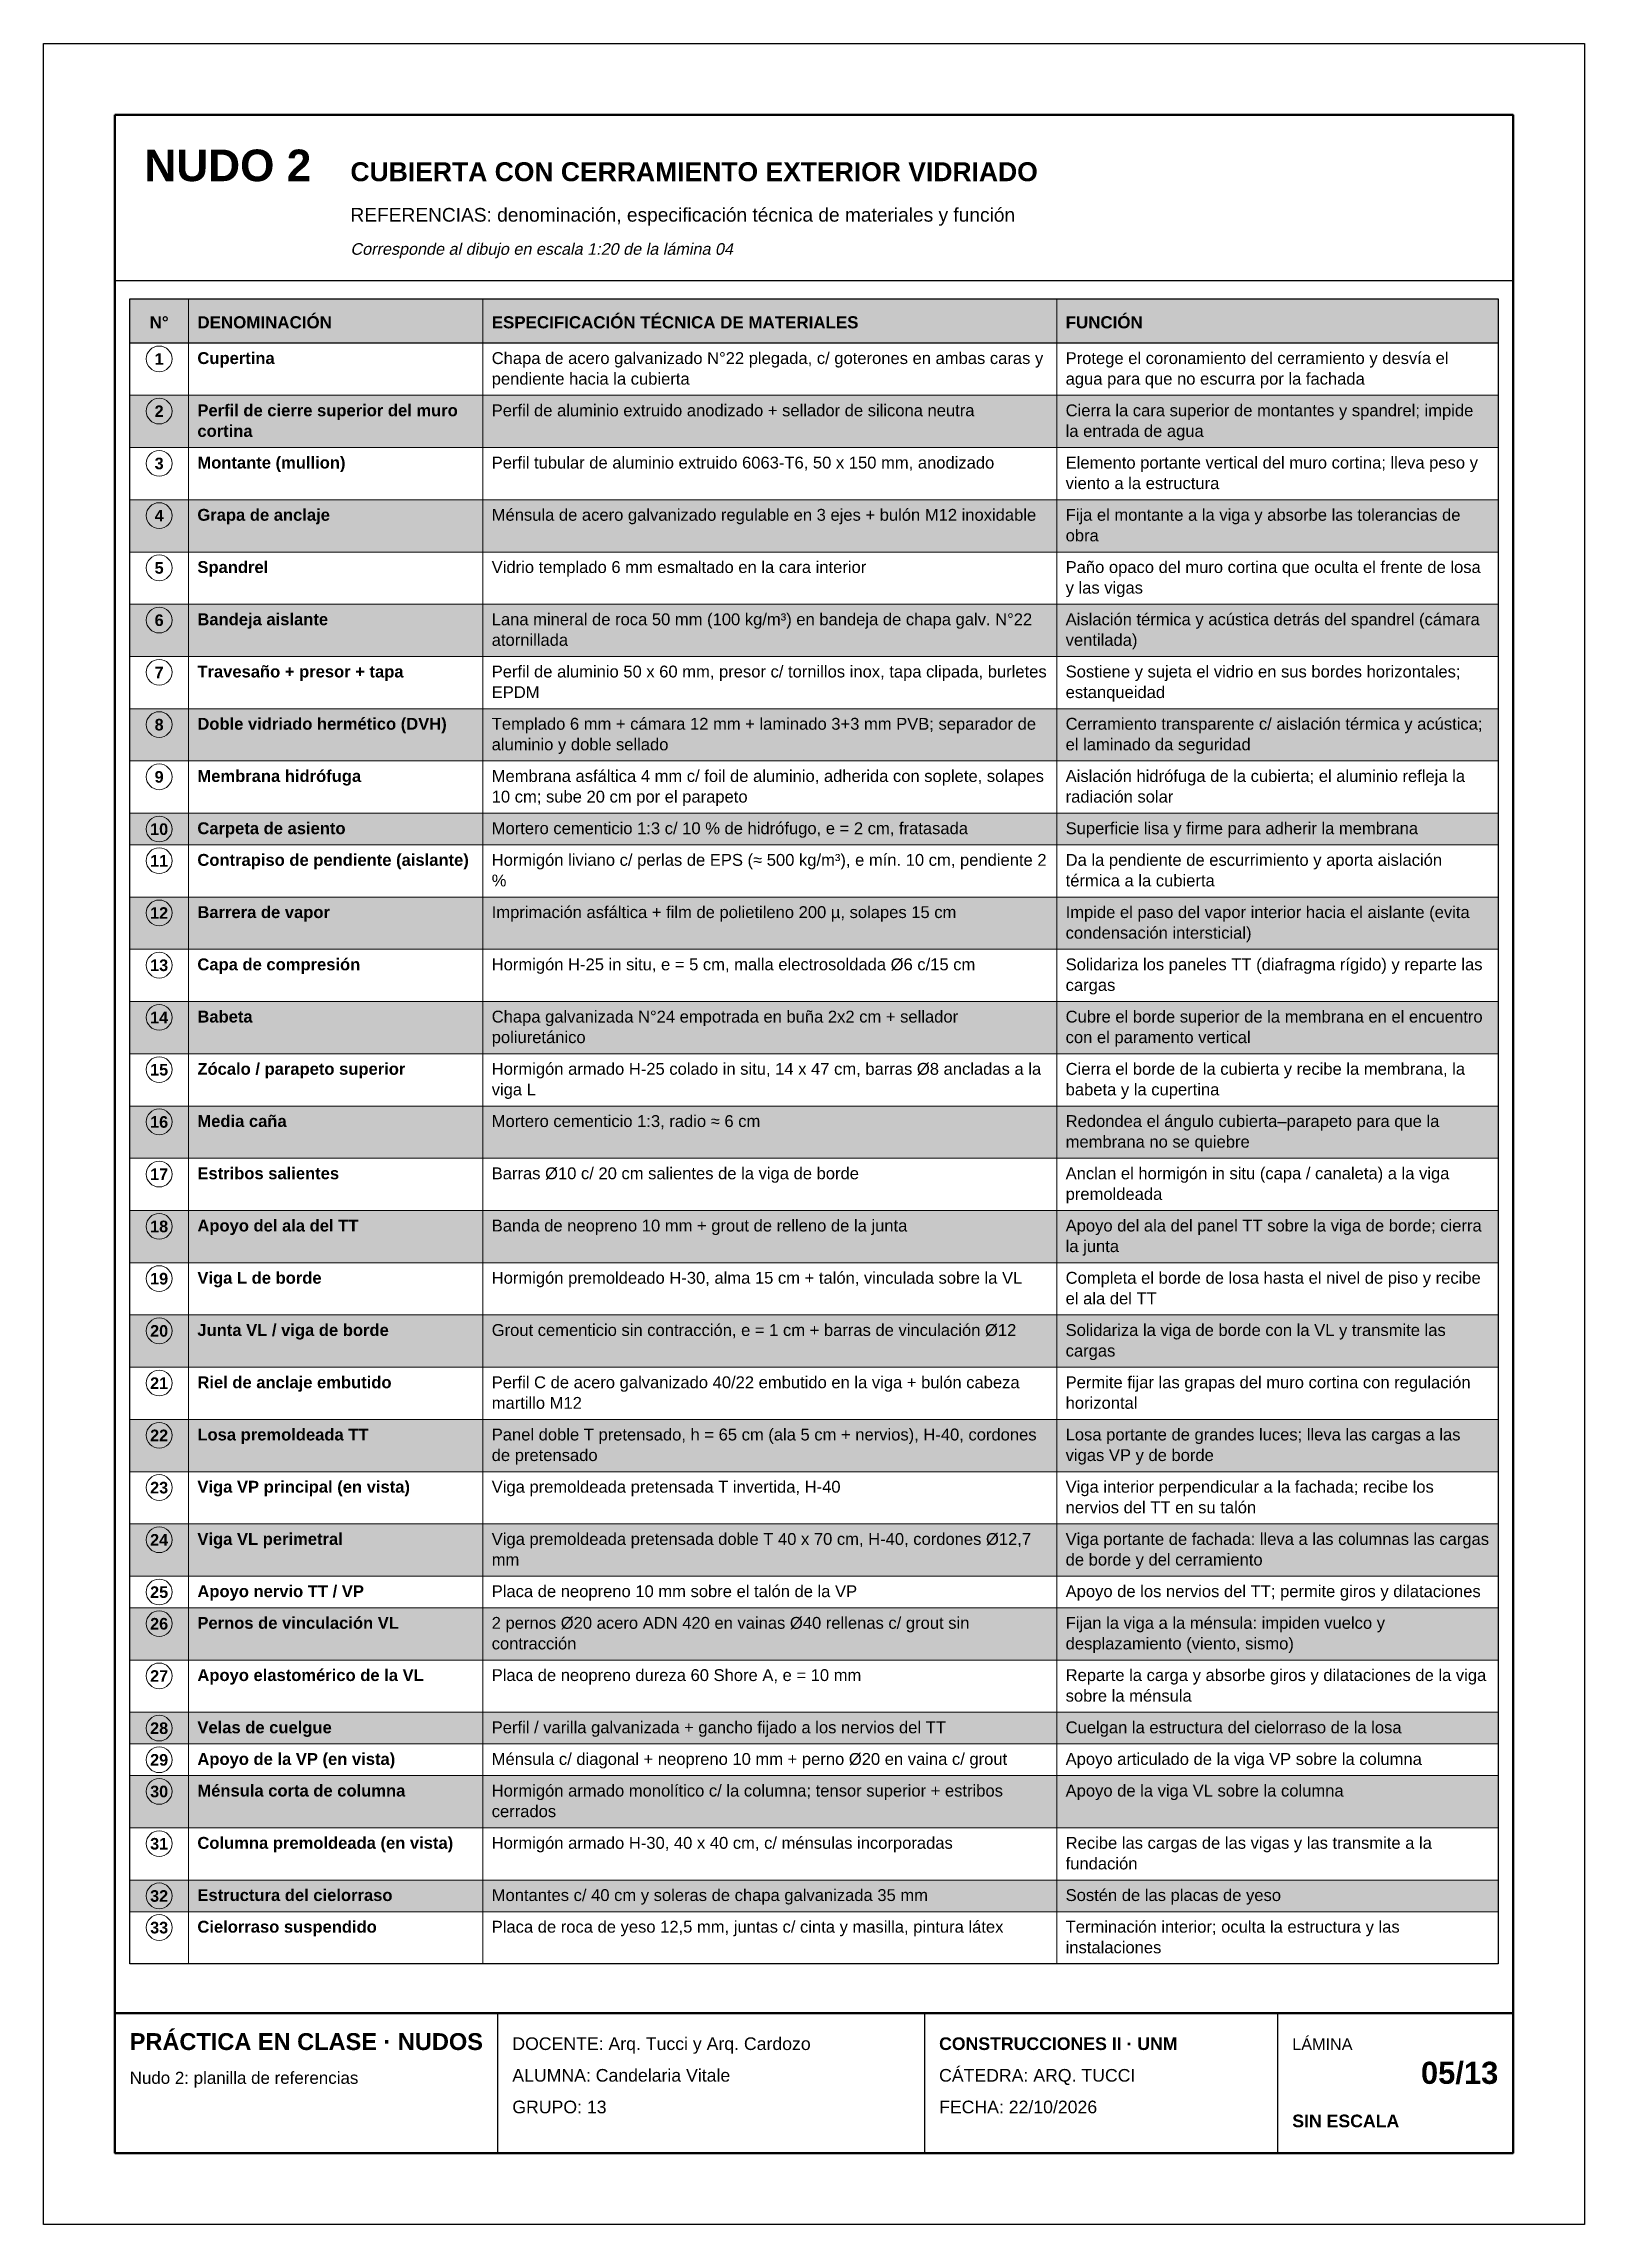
# Model space of a CAD drawing. Header units: millimetres. Extents: x 6 to 4194, y 6 to 5934.
import ezdxf
from ezdxf.enums import TextEntityAlignment as Align

# ---------------------------------------------------------------- set-up
doc = ezdxf.new("R2010")
doc.units = ezdxf.units.MM
doc.header["$LTSCALE"] = 20
for name, color, linetype in [('X-MARCO', 7, 'Continuous'), ('X-ROTULO', 7, 'Continuous'), ('X-TABLA', 7, 'Continuous'), ('X-TEXTOS', 7, 'Continuous')]:
    doc.layers.add(name, color=color, linetype=linetype)
doc.styles.add('ARIAL', font='arial.ttf')
doc.styles.add('ARIAL-B', font='arialbd.ttf')

msp = doc.modelspace()

# ---------------------------------------------------------------- hatches: boundary and pattern name
at = {"layer": 'X-TABLA', "true_color": 0xd9d9d9}
h = msp.add_hatch(color=254, dxfattribs=at)
h.dxf.hatch_style = 1
h.paths.add_polyline_path([(240, 5240), (3960, 5240), (3960, 5120), (240, 5120)])
at = {"layer": 'X-TABLA', "true_color": 0xf2f2f2}
h = msp.add_hatch(color=7, dxfattribs=at)
h.dxf.hatch_style = 1
h.paths.add_polyline_path([(240, 4978), (3960, 4978), (3960, 4836), (240, 4836)])
h = msp.add_hatch(color=7, dxfattribs=at)
h.dxf.hatch_style = 1
h.paths.add_polyline_path([(240, 4694), (3960, 4694), (3960, 4552), (240, 4552)])
h = msp.add_hatch(color=7, dxfattribs=at)
h.dxf.hatch_style = 1
h.paths.add_polyline_path([(240, 4410), (3960, 4410), (3960, 4268), (240, 4268)])
h = msp.add_hatch(color=7, dxfattribs=at)
h.dxf.hatch_style = 1
h.paths.add_polyline_path([(240, 4126), (3960, 4126), (3960, 3984), (240, 3984)])
h = msp.add_hatch(color=7, dxfattribs=at)
h.dxf.hatch_style = 1
h.paths.add_polyline_path([(240, 3842), (3960, 3842), (3960, 3756), (240, 3756)])
h = msp.add_hatch(color=7, dxfattribs=at)
h.dxf.hatch_style = 1
h.paths.add_polyline_path([(240, 3614), (3960, 3614), (3960, 3472), (240, 3472)])
h = msp.add_hatch(color=7, dxfattribs=at)
h.dxf.hatch_style = 1
h.paths.add_polyline_path([(240, 3330), (3960, 3330), (3960, 3188), (240, 3188)])
h = msp.add_hatch(color=7, dxfattribs=at)
h.dxf.hatch_style = 1
h.paths.add_polyline_path([(240, 3046), (3960, 3046), (3960, 2904), (240, 2904)])
h = msp.add_hatch(color=7, dxfattribs=at)
h.dxf.hatch_style = 1
h.paths.add_polyline_path([(240, 2762), (3960, 2762), (3960, 2620), (240, 2620)])
h = msp.add_hatch(color=7, dxfattribs=at)
h.dxf.hatch_style = 1
h.paths.add_polyline_path([(240, 2478), (3960, 2478), (3960, 2336), (240, 2336)])
h = msp.add_hatch(color=7, dxfattribs=at)
h.dxf.hatch_style = 1
h.paths.add_polyline_path([(240, 2194), (3960, 2194), (3960, 2052), (240, 2052)])
h = msp.add_hatch(color=7, dxfattribs=at)
h.dxf.hatch_style = 1
h.paths.add_polyline_path([(240, 1910), (3960, 1910), (3960, 1768), (240, 1768)])
h = msp.add_hatch(color=7, dxfattribs=at)
h.dxf.hatch_style = 1
h.paths.add_polyline_path([(240, 1682), (3960, 1682), (3960, 1540), (240, 1540)])
h = msp.add_hatch(color=7, dxfattribs=at)
h.dxf.hatch_style = 1
h.paths.add_polyline_path([(240, 1398), (3960, 1398), (3960, 1312), (240, 1312)])
h = msp.add_hatch(color=7, dxfattribs=at)
h.dxf.hatch_style = 1
h.paths.add_polyline_path([(240, 1226), (3960, 1226), (3960, 1084), (240, 1084)])
h = msp.add_hatch(color=7, dxfattribs=at)
h.dxf.hatch_style = 1
h.paths.add_polyline_path([(240, 942), (3960, 942), (3960, 856), (240, 856)])

# ---------------------------------------------------------------- linework, layer by layer
at = {"layer": 'X-MARCO', "lineweight": 30}
msp.add_lwpolyline([(6, 5934), (4194, 5934), (4194, 6), (6, 6)], close=True, dxfattribs=at)
at = {"layer": 'X-MARCO', "lineweight": 50}
msp.add_lwpolyline([(200, 5740), (4000, 5740), (4000, 200), (200, 200)], close=True, dxfattribs=at)
at = {"layer": 'X-ROTULO', "lineweight": 50}
msp.add_lwpolyline([(200, 580), (4000, 580), (4000, 200), (200, 200)], close=True, dxfattribs=at)
at = {"layer": 'X-ROTULO', "lineweight": 25}
for points in [[(1240, 580), (1240, 200)], [(2400, 580), (2400, 200)], [(3360, 580), (3360, 200)]]:
    msp.add_lwpolyline(points, dxfattribs=at)
at = {"layer": 'X-TABLA', "lineweight": 25}
msp.add_lwpolyline([(240, 5240), (3960, 5240), (3960, 5120), (240, 5120)], close=True, dxfattribs=at)
at = {"layer": 'X-TABLA', "lineweight": 30}
msp.add_lwpolyline([(240, 5240), (3960, 5240), (3960, 714), (240, 714)], close=True, dxfattribs=at)
at = {"layer": 'X-TABLA', "lineweight": 13}
for points in [[(400, 5240), (400, 714)], [(1200, 5240), (1200, 714)], [(2760, 5240), (2760, 714)], [(240, 4978), (3960, 4978)], [(240, 4836), (3960, 4836)], [(240, 4694), (3960, 4694)], [(240, 4552), (3960, 4552)], [(240, 4410), (3960, 4410)], [(240, 4268), (3960, 4268)], [(240, 4126), (3960, 4126)], [(240, 3984), (3960, 3984)], [(240, 3842), (3960, 3842)], [(240, 3756), (3960, 3756)], [(240, 3614), (3960, 3614)], [(240, 3472), (3960, 3472)], [(240, 3330), (3960, 3330)], [(240, 3188), (3960, 3188)], [(240, 3046), (3960, 3046)], [(240, 2904), (3960, 2904)], [(240, 2762), (3960, 2762)], [(240, 2620), (3960, 2620)], [(240, 2478), (3960, 2478)], [(240, 2336), (3960, 2336)], [(240, 2194), (3960, 2194)], [(240, 2052), (3960, 2052)], [(240, 1910), (3960, 1910)], [(240, 1768), (3960, 1768)], [(240, 1682), (3960, 1682)], [(240, 1540), (3960, 1540)], [(240, 1398), (3960, 1398)], [(240, 1312), (3960, 1312)], [(240, 1226), (3960, 1226)], [(240, 1084), (3960, 1084)], [(240, 942), (3960, 942)], [(240, 856), (3960, 856)], [(240, 714), (3960, 714)]]:
    msp.add_lwpolyline(points, dxfattribs=at)
at = {"layer": 'X-TABLA', "lineweight": 18}
for centre in [(320, 5077), (320, 4935), (320, 4793), (320, 4651), (320, 4509), (320, 4367), (320, 4225), (320, 4083), (320, 3941), (320, 3799), (320, 3713), (320, 3571), (320, 3429), (320, 3287), (320, 3145), (320, 3003), (320, 2861), (320, 2719), (320, 2577), (320, 2435), (320, 2293), (320, 2151), (320, 2009), (320, 1867), (320, 1725), (320, 1639), (320, 1497), (320, 1355), (320, 1269), (320, 1183), (320, 1041), (320, 899), (320, 813)]:
    msp.add_circle(centre, 35, dxfattribs=at)
at = {"layer": 'X-TEXTOS', "lineweight": 25}
msp.add_lwpolyline([(200, 5290), (4000, 5290)], dxfattribs=at)

# ---------------------------------------------------------------- texts
at = {"layer": 'X-ROTULO'}
for s, height, style, p in [('PRÁCTICA EN CLASE · NUDOS', 45.824, 'ARIAL-B', (240, 480)), ('DOCENTE: Arq. Tucci y Arq. Cardozo', 34.368, 'ARIAL', (1280, 480)), ('CONSTRUCCIONES II · UNM', 34.368, 'ARIAL-B', (2440, 480)), ('LÁMINA', 31.5, 'ARIAL', (3400, 480)), ('Nudo 2: planilla de referencias', 32.936, 'ARIAL', (240, 388)), ('ALUMNA: Candelaria Vitale', 34.368, 'ARIAL', (1280, 394)), ('CÁTEDRA: ARQ. TUCCI', 34.368, 'ARIAL', (2440, 394)), ('GRUPO: 13', 34.37, 'ARIAL', (1280, 308)), ('FECHA: 22/10/2026', 34.368, 'ARIAL', (2440, 308)), ('SIN ESCALA', 34.37, 'ARIAL-B', (3400, 270))]:
    msp.add_text(s, height=height, dxfattribs=dict(at, style=style)).set_placement(p)
at = {"layer": 'X-ROTULO', "style": 'ARIAL-B'}
msp.add_text('05/13', height=60.14, dxfattribs=at).set_placement((3960, 388), align=Align.RIGHT)
at = {"layer": 'X-TABLA', "style": 'ARIAL-B'}
for s, height, p in [('N°', 32.94, (320, 5160)), ('1', 31.5, (320, 5061)), ('2', 31.5, (320, 4919)), ('3', 31.5, (320, 4777)), ('4', 31.5, (320, 4635)), ('5', 31.5, (320, 4493)), ('6', 31.5, (320, 4351)), ('7', 31.5, (320, 4209)), ('8', 31.5, (320, 4067)), ('9', 31.5, (320, 3925)), ('10', 31.5, (320, 3783)), ('11', 31.5, (320, 3697)), ('12', 31.5, (320, 3555)), ('13', 31.5, (320, 3413)), ('14', 31.5, (320, 3271)), ('15', 31.5, (320, 3129)), ('16', 31.5, (320, 2987)), ('17', 31.5, (320, 2845)), ('18', 31.5, (320, 2703)), ('19', 31.5, (320, 2561)), ('20', 31.5, (320, 2419)), ('21', 31.5, (320, 2277)), ('22', 31.5, (320, 2135)), ('23', 31.5, (320, 1993)), ('24', 31.5, (320, 1851)), ('25', 31.5, (320, 1709)), ('26', 31.5, (320, 1623)), ('27', 31.5, (320, 1481)), ('28', 31.5, (320, 1339)), ('29', 31.5, (320, 1253)), ('30', 31.5, (320, 1167)), ('31', 31.5, (320, 1025)), ('32', 31.5, (320, 883)), ('33', 31.5, (320, 797))]:
    msp.add_text(s, height=height, dxfattribs=at).set_placement(p, align=Align.CENTER)
at = {"layer": 'X-TABLA'}
for s, height, style, p in [('DENOMINACIÓN', 32.936, 'ARIAL-B', (424, 5160)), ('ESPECIFICACIÓN TÉCNICA DE MATERIALES', 32.936, 'ARIAL-B', (1224, 5160)), ('FUNCIÓN', 32.94, 'ARIAL-B', (2784, 5160)), ('Cupertina', 32.22, 'ARIAL-B', (424, 5063)), ('Chapa de acero galvanizado N°22 plegada, c/ goterones en ambas caras y', 32.22, 'ARIAL', (1224, 5063)), ('pendiente hacia la cubierta', 32.22, 'ARIAL', (1224, 5007)), ('agua para que no escurra por la fachada', 32.22, 'ARIAL', (2784, 5007)), ('Protege el coronamiento del cerramiento y desvía el', 32.22, 'ARIAL', (2784, 5063)), ('Perfil de cierre superior del muro', 32.22, 'ARIAL-B', (424, 4921)), ('Perfil de aluminio extruido anodizado + sellador de silicona neutra', 32.22, 'ARIAL', (1224, 4921)), ('Cierra la cara superior de montantes y spandrel; impide', 32.22, 'ARIAL', (2784, 4921)), ('cortina', 32.22, 'ARIAL-B', (424, 4865)), ('la entrada de agua', 32.22, 'ARIAL', (2784, 4865)), ('Montante (mullion)', 32.22, 'ARIAL-B', (424, 4779)), ('Perfil tubular de aluminio extruido 6063-T6, 50 x 150 mm, anodizado', 32.22, 'ARIAL', (1224, 4779)), ('Elemento portante vertical del muro cortina; lleva peso y', 32.22, 'ARIAL', (2784, 4779)), ('viento a la estructura', 32.22, 'ARIAL', (2784, 4723)), ('Grapa de anclaje', 32.22, 'ARIAL-B', (424, 4637)), ('Ménsula de acero galvanizado regulable en 3 ejes + bulón M12 inoxidable', 32.22, 'ARIAL', (1224, 4637)), ('Fija el montante a la viga y absorbe las tolerancias de', 32.22, 'ARIAL', (2784, 4637)), ('obra', 32.22, 'ARIAL', (2784, 4581)), ('Spandrel', 32.22, 'ARIAL-B', (424, 4495)), ('Vidrio templado 6 mm esmaltado en la cara interior', 32.22, 'ARIAL', (1224, 4495)), ('Paño opaco del muro cortina que oculta el frente de losa', 32.22, 'ARIAL', (2784, 4495)), ('y las vigas', 32.22, 'ARIAL', (2784, 4439)), ('Bandeja aislante', 32.22, 'ARIAL-B', (424, 4353)), ('Lana mineral de roca 50 mm (100 kg/m³) en bandeja de chapa galv. N°22', 32.22, 'ARIAL', (1224, 4353)), ('Aislación térmica y acústica detrás del spandrel (cámara', 32.22, 'ARIAL', (2784, 4353)), ('atornillada', 32.22, 'ARIAL', (1224, 4297)), ('ventilada)', 32.22, 'ARIAL', (2784, 4297)), ('Travesaño + presor + tapa', 32.22, 'ARIAL-B', (424, 4211)), ('Perfil de aluminio 50 x 60 mm, presor c/ tornillos inox, tapa clipada, burletes', 32.22, 'ARIAL', (1224, 4211)), ('Sostiene y sujeta el vidrio en sus bordes horizontales;', 32.22, 'ARIAL', (2784, 4211)), ('EPDM', 32.22, 'ARIAL', (1224, 4155)), ('estanqueidad', 32.22, 'ARIAL', (2784, 4155)), ('Doble vidriado hermético (DVH)', 32.22, 'ARIAL-B', (424, 4069)), ('Templado 6 mm + cámara 12 mm + laminado 3+3 mm PVB; separador de', 32.22, 'ARIAL', (1224, 4069)), ('Cerramiento transparente c/ aislación térmica y acústica;', 32.22, 'ARIAL', (2784, 4069)), ('aluminio y doble sellado', 32.22, 'ARIAL', (1224, 4013)), ('el laminado da seguridad', 32.22, 'ARIAL', (2784, 4013)), ('Membrana hidrófuga', 32.22, 'ARIAL-B', (424, 3927)), ('Membrana asfáltica 4 mm c/ foil de aluminio, adherida con soplete, solapes', 32.22, 'ARIAL', (1224, 3927)), ('Aislación hidrófuga de la cubierta; el aluminio refleja la', 32.22, 'ARIAL', (2784, 3927)), ('10 cm; sube 20 cm por el parapeto', 32.22, 'ARIAL', (1224, 3871)), ('radiación solar', 32.22, 'ARIAL', (2784, 3871)), ('Carpeta de asiento', 32.22, 'ARIAL-B', (424, 3785)), ('Mortero cementicio 1:3 c/ 10 % de hidrófugo, e = 2 cm, fratasada', 32.22, 'ARIAL', (1224, 3785)), ('Superficie lisa y firme para adherir la membrana', 32.22, 'ARIAL', (2784, 3785)), ('Contrapiso de pendiente (aislante)', 32.22, 'ARIAL-B', (424, 3699)), ('%', 32.2, 'ARIAL', (1224, 3643)), ('Hormigón liviano c/ perlas de EPS (≈ 500 kg/m³), e mín. 10 cm, pendiente 2', 32.22, 'ARIAL', (1224, 3699)), ('térmica a la cubierta', 32.22, 'ARIAL', (2784, 3643)), ('Da la pendiente de escurrimiento y aporta aislación', 32.22, 'ARIAL', (2784, 3699)), ('Barrera de vapor', 32.22, 'ARIAL-B', (424, 3557)), ('Imprimación asfáltica + film de polietileno 200 µ, solapes 15 cm', 32.22, 'ARIAL', (1224, 3557)), ('Impide el paso del vapor interior hacia el aislante (evita', 32.22, 'ARIAL', (2784, 3557)), ('condensación intersticial)', 32.22, 'ARIAL', (2784, 3501)), ('Capa de compresión', 32.22, 'ARIAL-B', (424, 3415)), ('Hormigón H-25 in situ, e = 5 cm, malla electrosoldada Ø6 c/15 cm', 32.22, 'ARIAL', (1224, 3415)), ('Solidariza los paneles TT (diafragma rígido) y reparte las', 32.22, 'ARIAL', (2784, 3415)), ('cargas', 32.22, 'ARIAL', (2784, 3359)), ('Babeta', 32.22, 'ARIAL-B', (424, 3273)), ('Chapa galvanizada N°24 empotrada en buña 2x2 cm + sellador', 32.22, 'ARIAL', (1224, 3273)), ('Cubre el borde superior de la membrana en el encuentro', 32.22, 'ARIAL', (2784, 3273)), ('poliuretánico', 32.22, 'ARIAL', (1224, 3217)), ('con el paramento vertical', 32.22, 'ARIAL', (2784, 3217)), ('Zócalo / parapeto superior', 32.22, 'ARIAL-B', (424, 3131)), ('Hormigón armado H-25 colado in situ, 14 x 47 cm, barras Ø8 ancladas a la', 32.22, 'ARIAL', (1224, 3131)), ('Cierra el borde de la cubierta y recibe la membrana, la', 32.22, 'ARIAL', (2784, 3131)), ('viga L', 32.22, 'ARIAL', (1224, 3075)), ('babeta y la cupertina', 32.22, 'ARIAL', (2784, 3075)), ('Redondea el ángulo cubierta–parapeto para que la', 32.22, 'ARIAL', (2784, 2989)), ('Media caña', 32.22, 'ARIAL-B', (424, 2989)), ('Mortero cementicio 1:3, radio ≈ 6 cm', 32.22, 'ARIAL', (1224, 2989)), ('membrana no se quiebre', 32.22, 'ARIAL', (2784, 2933)), ('Estribos salientes', 32.22, 'ARIAL-B', (424, 2847)), ('Barras Ø10 c/ 20 cm salientes de la viga de borde', 32.22, 'ARIAL', (1224, 2847)), ('Anclan el hormigón in situ (capa / canaleta) a la viga', 32.22, 'ARIAL', (2784, 2847)), ('premoldeada', 32.22, 'ARIAL', (2784, 2791)), ('Apoyo del ala del TT', 32.22, 'ARIAL-B', (424, 2705)), ('Banda de neopreno 10 mm + grout de relleno de la junta', 32.22, 'ARIAL', (1224, 2705)), ('Apoyo del ala del panel TT sobre la viga de borde; cierra', 32.22, 'ARIAL', (2784, 2705)), ('la junta', 32.22, 'ARIAL', (2784, 2649)), ('Viga L de borde', 32.22, 'ARIAL-B', (424, 2563)), ('Hormigón premoldeado H-30, alma 15 cm + talón, vinculada sobre la VL', 32.22, 'ARIAL', (1224, 2563)), ('Completa el borde de losa hasta el nivel de piso y recibe', 32.22, 'ARIAL', (2784, 2563)), ('el ala del TT', 32.22, 'ARIAL', (2784, 2507)), ('Junta VL / viga de borde', 32.22, 'ARIAL-B', (424, 2421)), ('Grout cementicio sin contracción, e = 1 cm + barras de vinculación Ø12', 32.22, 'ARIAL', (1224, 2421)), ('Solidariza la viga de borde con la VL y transmite las', 32.22, 'ARIAL', (2784, 2421)), ('cargas', 32.22, 'ARIAL', (2784, 2365)), ('Riel de anclaje embutido', 32.22, 'ARIAL-B', (424, 2279)), ('Perfil C de acero galvanizado 40/22 embutido en la viga + bulón cabeza', 32.22, 'ARIAL', (1224, 2279)), ('Permite fijar las grapas del muro cortina con regulación', 32.22, 'ARIAL', (2784, 2279)), ('martillo M12', 32.22, 'ARIAL', (1224, 2223)), ('horizontal', 32.22, 'ARIAL', (2784, 2223)), ('Losa premoldeada TT', 32.22, 'ARIAL-B', (424, 2137)), ('Panel doble T pretensado, h = 65 cm (ala 5 cm + nervios), H-40, cordones', 32.22, 'ARIAL', (1224, 2137)), ('Losa portante de grandes luces; lleva las cargas a las', 32.22, 'ARIAL', (2784, 2137)), ('de pretensado', 32.22, 'ARIAL', (1224, 2081)), ('vigas VP y de borde', 32.22, 'ARIAL', (2784, 2081)), ('Viga VP principal (en vista)', 32.22, 'ARIAL-B', (424, 1995)), ('Viga premoldeada pretensada T invertida, H-40', 32.22, 'ARIAL', (1224, 1995)), ('Viga interior perpendicular a la fachada; recibe los', 32.22, 'ARIAL', (2784, 1995)), ('nervios del TT en su talón', 32.22, 'ARIAL', (2784, 1939)), ('Viga VL perimetral', 32.22, 'ARIAL-B', (424, 1853)), ('Viga premoldeada pretensada doble T 40 x 70 cm, H-40, cordones Ø12,7', 32.22, 'ARIAL', (1224, 1853)), ('Viga portante de fachada: lleva a las columnas las cargas', 32.22, 'ARIAL', (2784, 1853)), ('mm', 32.22, 'ARIAL', (1224, 1797)), ('de borde y del cerramiento', 32.22, 'ARIAL', (2784, 1797)), ('Apoyo nervio TT / VP', 32.22, 'ARIAL-B', (424, 1711)), ('Placa de neopreno 10 mm sobre el talón de la VP', 32.22, 'ARIAL', (1224, 1711)), ('Apoyo de los nervios del TT; permite giros y dilataciones', 32.22, 'ARIAL', (2784, 1711)), ('Pernos de vinculación VL', 32.22, 'ARIAL-B', (424, 1625)), ('contracción', 32.22, 'ARIAL', (1224, 1569)), ('2 pernos Ø20 acero ADN 420 en vainas Ø40 rellenas c/ grout sin', 32.22, 'ARIAL', (1224, 1625)), ('desplazamiento (viento, sismo)', 32.22, 'ARIAL', (2784, 1569)), ('Fijan la viga a la ménsula: impiden vuelco y', 32.22, 'ARIAL', (2784, 1625)), ('Apoyo elastomérico de la VL', 32.22, 'ARIAL-B', (424, 1483)), ('Placa de neopreno dureza 60 Shore A, e = 10 mm', 32.22, 'ARIAL', (1224, 1483)), ('Reparte la carga y absorbe giros y dilataciones de la viga', 32.22, 'ARIAL', (2784, 1483)), ('sobre la ménsula', 32.22, 'ARIAL', (2784, 1427)), ('Velas de cuelgue', 32.22, 'ARIAL-B', (424, 1341)), ('Perfil / varilla galvanizada + gancho fijado a los nervios del TT', 32.22, 'ARIAL', (1224, 1341)), ('Cuelgan la estructura del cielorraso de la losa', 32.22, 'ARIAL', (2784, 1341)), ('Apoyo de la VP (en vista)', 32.22, 'ARIAL-B', (424, 1255)), ('Ménsula c/ diagonal + neopreno 10 mm + perno Ø20 en vaina c/ grout', 32.22, 'ARIAL', (1224, 1255)), ('Apoyo articulado de la viga VP sobre la columna', 32.22, 'ARIAL', (2784, 1255)), ('Ménsula corta de columna', 32.22, 'ARIAL-B', (424, 1169)), ('Hormigón armado monolítico c/ la columna; tensor superior + estribos', 32.22, 'ARIAL', (1224, 1169)), ('Apoyo de la viga VL sobre la columna', 32.22, 'ARIAL', (2784, 1169)), ('cerrados', 32.22, 'ARIAL', (1224, 1113)), ('Columna premoldeada (en vista)', 32.22, 'ARIAL-B', (424, 1027)), ('Hormigón armado H-30, 40 x 40 cm, c/ ménsulas incorporadas', 32.22, 'ARIAL', (1224, 1027)), ('Recibe las cargas de las vigas y las transmite a la', 32.22, 'ARIAL', (2784, 1027)), ('fundación', 32.22, 'ARIAL', (2784, 971)), ('Estructura del cielorraso', 32.22, 'ARIAL-B', (424, 885)), ('Montantes c/ 40 cm y soleras de chapa galvanizada 35 mm', 32.22, 'ARIAL', (1224, 885)), ('Sostén de las placas de yeso', 32.22, 'ARIAL', (2784, 885)), ('Cielorraso suspendido', 32.22, 'ARIAL-B', (424, 799)), ('Placa de roca de yeso 12,5 mm, juntas c/ cinta y masilla, pintura látex', 32.22, 'ARIAL', (1224, 799)), ('Terminación interior; oculta la estructura y las', 32.22, 'ARIAL', (2784, 799)), ('instalaciones', 32.22, 'ARIAL', (2784, 743))]:
    msp.add_text(s, height=height, dxfattribs=dict(at, style=style)).set_placement(p)
at = {"layer": 'X-TEXTOS'}
for s, height, style, p in [('NUDO 2', 85.92, 'ARIAL-B', (280, 5560)), ('CUBIERTA CON CERRAMIENTO EXTERIOR VIDRIADO', 51.552, 'ARIAL-B', (840, 5560)), ('REFERENCIAS: denominación, especificación técnica de materiales y función', 37.232, 'ARIAL', (840, 5450))]:
    msp.add_text(s, height=height, dxfattribs=dict(at, style=style)).set_placement(p)
at = {"layer": 'X-TEXTOS', "style": 'ARIAL', "oblique": 12}
msp.add_text('Corresponde al dibujo en escala 1:20 de la lámina 04', height=31.504, dxfattribs=at).set_placement((840, 5360))

doc.saveas('drawing.dxf')
